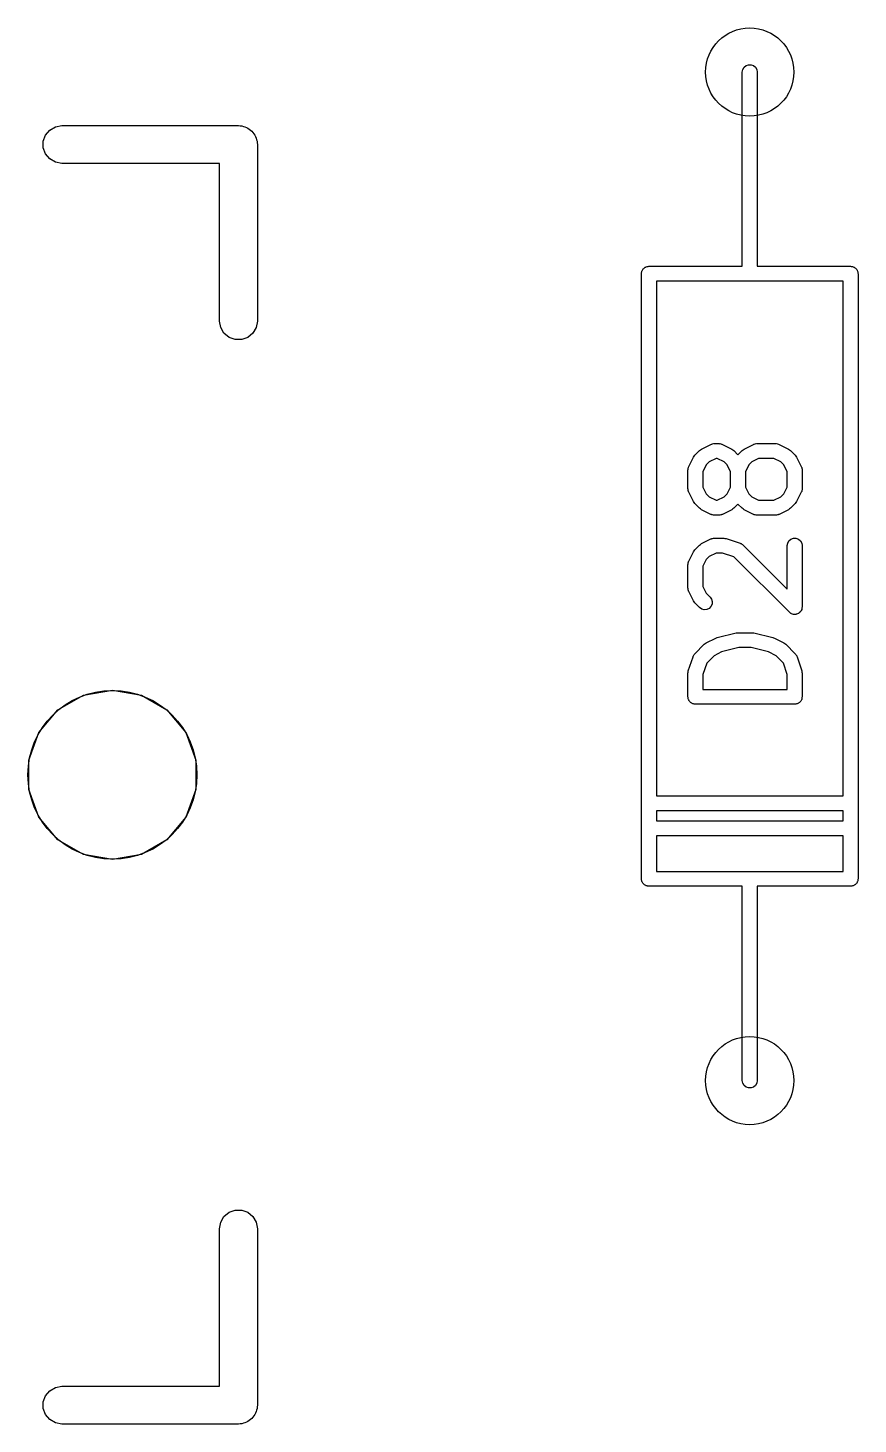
# Model space of a CAD drawing. Extents: x 35 to 203, y -146 to -25.
# Drawn here: x 168.73 to 177.09, y -85.54 to -71.48 of the extents above; entities that cross this region are included whole.
import ezdxf

# ---------------------------------------------------------------- set-up
doc = ezdxf.new("R2010")
doc.units = 0
doc.header["$MEASUREMENT"] = 0
doc.layers.get('0').update_dxf_attribs({"linetype": 'CONTINUOUS'})
doc.layers.add('BLACK', color=7, linetype='CONTINUOUS')

# ---------------------------------------------------------------- blocks, each defined once
blk = doc.blocks.new('PCB詳細')
at = {"layer": 'BLACK'}
for p, q in [((175.93, -71.8943), (175.943, -71.8718)), ((175.943, -71.8718), (175.963, -71.855)), ((175.963, -71.855), (175.987, -71.8461)), ((175.987, -71.8461), (176.013, -71.8461)), ((176.013, -71.8461), (176.037, -71.855)), ((176.037, -71.855), (176.057, -71.8718)), ((176.057, -71.8718), (176.07, -71.8943)), ((175.925, -71.92), (175.93, -71.8943)), ((175.925, -73.19), (175.925, -71.92)), ((176.07, -71.8943), (176.075, -71.92)), ((176.075, -71.92), (176.075, -73.19)), ((168.884, -72.6169), (168.907, -72.5547)), ((168.907, -72.5547), (168.95, -72.5041)), ((168.95, -72.5041), (169.007, -72.471)), ((169.007, -72.471), (169.072, -72.4595)), ((169.072, -72.4595), (170.85, -72.4595)), ((170.85, -72.4595), (170.866, -72.4624)), ((170.866, -72.4624), (170.883, -72.4624)), ((170.883, -72.4624), (170.899, -72.4681)), ((170.899, -72.4681), (170.915, -72.471)), ((170.915, -72.471), (170.93, -72.4793)), ((170.93, -72.4793), (170.945, -72.485)), ((170.945, -72.485), (170.958, -72.4957)), ((170.958, -72.4957), (170.972, -72.5041)), ((170.972, -72.5041), (170.983, -72.5168)), ((170.983, -72.5168), (170.996, -72.5275)), ((170.996, -72.5275), (171.004, -72.542)), ((171.004, -72.542), (171.015, -72.5547)), ((171.015, -72.5547), (171.021, -72.5704)), ((171.021, -72.5704), (171.029, -72.5848)), ((168.884, -72.6831), (168.884, -72.6169)), ((168.907, -72.7452), (168.884, -72.6831)), ((171.029, -72.5848), (171.032, -72.6013)), ((171.032, -72.6013), (171.038, -72.6169)), ((171.038, -72.6169), (171.038, -72.6336)), ((171.038, -72.6336), (171.04, -72.65)), ((171.04, -72.65), (171.04, -74.428)), ((168.95, -72.7959), (168.907, -72.7452)), ((169.007, -72.829), (168.95, -72.7959)), ((169.072, -72.8405), (169.007, -72.829)), ((170.659, -72.8405), (169.072, -72.8405)), ((170.659, -74.428), (170.659, -72.8405)), ((175.925, -73.877), (175.925, -73.19)), ((176.075, -73.19), (176.075, -73.877)), ((174.909, -73.952), (174.91, -73.9455)), ((174.909, -80.048), (174.909, -73.952)), ((174.91, -73.939), (174.912, -73.9328)), ((174.91, -73.9455), (174.91, -73.939)), ((174.912, -73.9328), (174.914, -73.9263)), ((174.914, -73.9263), (174.917, -73.9207)), ((174.917, -73.9207), (174.919, -73.9145)), ((174.919, -73.9145), (174.923, -73.9095)), ((174.923, -73.9095), (174.927, -73.9038)), ((174.927, -73.9038), (174.932, -73.8996)), ((174.932, -73.8996), (174.936, -73.8945)), ((174.936, -73.8945), (174.941, -73.8913)), ((174.941, -73.8913), (174.946, -73.887)), ((174.946, -73.887), (174.953, -73.8848)), ((174.953, -73.8848), (174.958, -73.8815)), ((174.958, -73.8815), (174.965, -73.8804)), ((174.965, -73.8804), (174.971, -73.8781)), ((174.971, -73.8781), (174.978, -73.8781)), ((174.978, -73.8781), (174.984, -73.877)), ((174.984, -73.877), (175.925, -73.877)), ((176.075, -73.877), (177.016, -73.877)), ((177.016, -73.877), (177.022, -73.8781)), ((177.022, -73.8781), (177.029, -73.8781)), ((177.029, -73.8781), (177.035, -73.8804)), ((177.035, -73.8804), (177.042, -73.8815)), ((177.042, -73.8815), (177.047, -73.8848)), ((177.047, -73.8848), (177.053, -73.887)), ((177.053, -73.887), (177.059, -73.8913)), ((177.059, -73.8913), (177.064, -73.8945)), ((177.064, -73.8945), (177.068, -73.8996)), ((177.068, -73.8996), (177.073, -73.9038)), ((177.073, -73.9038), (177.077, -73.9095)), ((177.077, -73.9095), (177.081, -73.9145)), ((177.081, -73.9145), (177.083, -73.9207)), ((177.083, -73.9207), (177.086, -73.9263)), ((177.086, -73.9263), (177.088, -73.9328)), ((177.088, -73.9328), (177.09, -73.939)), ((177.09, -73.939), (177.09, -73.9455)), ((177.09, -73.9455), (177.091, -73.952)), ((177.091, -73.952), (177.091, -80.048)), ((176, -74.027), (175.059, -74.027)), ((175.059, -74.027), (175.059, -79.211)), ((176.941, -74.027), (176, -74.027)), ((176.941, -79.211), (176.941, -74.027)), ((170.671, -74.4932), (170.659, -74.428)), ((170.704, -74.5505), (170.671, -74.4932)), ((171.029, -74.4932), (170.996, -74.5505)), ((171.04, -74.428), (171.029, -74.4932)), ((170.755, -74.593), (170.704, -74.5505)), ((170.817, -74.6156), (170.755, -74.593)), ((170.883, -74.6156), (170.817, -74.6156)), ((170.945, -74.593), (170.883, -74.6156)), ((170.996, -74.5505), (170.945, -74.593)), ((175.613, -75.6698), (175.617, -75.6676)), ((175.617, -75.6676), (175.626, -75.6661)), ((175.626, -75.6661), (175.634, -75.6636)), ((175.634, -75.6636), (175.639, -75.6638)), ((175.639, -75.6638), (175.643, -75.6631)), ((175.643, -75.6631), (175.69, -75.6631)), ((175.69, -75.6631), (175.695, -75.6638)), ((175.695, -75.6638), (175.699, -75.6636)), ((175.699, -75.6636), (175.707, -75.6661)), ((175.707, -75.6661), (175.716, -75.6676)), ((175.716, -75.6676), (175.72, -75.6698)), ((176.042, -75.6698), (176.046, -75.6676)), ((176.046, -75.6676), (176.054, -75.6661)), ((176.054, -75.6661), (176.063, -75.6636)), ((176.063, -75.6636), (176.067, -75.6638)), ((176.067, -75.6638), (176.071, -75.6631)), ((176.071, -75.6631), (176.262, -75.6631)), ((176.262, -75.6631), (176.266, -75.6638)), ((176.266, -75.6638), (176.27, -75.6636)), ((176.27, -75.6636), (176.279, -75.6661)), ((176.279, -75.6661), (176.288, -75.6676)), ((176.288, -75.6676), (176.291, -75.6698)), ((175.385, -75.895), (175.433, -75.7998)), ((175.433, -75.7998), (175.44, -75.7901)), ((175.44, -75.7901), (175.447, -75.7803)), ((175.447, -75.7803), (175.495, -75.7327)), ((175.495, -75.7327), (175.504, -75.7258)), ((175.504, -75.7258), (175.514, -75.7186)), ((175.514, -75.7186), (175.609, -75.671)), ((175.609, -75.671), (175.613, -75.6698)), ((175.72, -75.6698), (175.724, -75.671)), ((175.724, -75.671), (175.819, -75.7186)), ((175.819, -75.7186), (175.829, -75.7258)), ((175.829, -75.7258), (175.839, -75.7327)), ((175.839, -75.7327), (175.881, -75.7749)), ((175.881, -75.7749), (175.923, -75.7327)), ((175.923, -75.7327), (175.933, -75.7258)), ((175.933, -75.7258), (175.943, -75.7186)), ((175.943, -75.7186), (176.038, -75.671)), ((176.038, -75.671), (176.042, -75.6698)), ((176.291, -75.6698), (176.295, -75.671)), ((176.295, -75.671), (176.391, -75.7186)), ((176.391, -75.7186), (176.4, -75.7258)), ((176.4, -75.7258), (176.41, -75.7327)), ((176.41, -75.7327), (176.458, -75.7803)), ((176.458, -75.7803), (176.465, -75.7901)), ((176.465, -75.7901), (176.472, -75.7998)), ((176.472, -75.7998), (176.519, -75.895)), ((175.377, -75.9286), (175.378, -75.9243)), ((175.377, -76.119), (175.377, -75.9286)), ((175.378, -75.92), (175.38, -75.9116)), ((175.378, -75.9243), (175.378, -75.92)), ((175.38, -75.9116), (175.382, -75.9029)), ((175.382, -75.9029), (175.384, -75.8992)), ((175.384, -75.8992), (175.385, -75.895)), ((175.562, -75.8778), (175.527, -75.9463)), ((175.527, -75.9463), (175.527, -76.1013)), ((175.592, -75.8474), (175.562, -75.8778)), ((175.661, -75.8131), (175.592, -75.8474)), ((175.673, -75.8131), (175.661, -75.8131)), ((175.741, -75.8474), (175.673, -75.8131)), ((175.772, -75.8778), (175.741, -75.8474)), ((175.806, -75.9463), (175.772, -75.8778)), ((175.806, -76.1013), (175.806, -75.9463)), ((175.99, -75.8778), (175.956, -75.9463)), ((175.956, -75.9463), (175.956, -76.1013)), ((176.021, -75.8474), (175.99, -75.8778)), ((176.089, -75.8131), (176.021, -75.8474)), ((176.244, -75.8131), (176.089, -75.8131)), ((176.313, -75.8474), (176.244, -75.8131)), ((176.343, -75.8778), (176.313, -75.8474)), ((176.377, -75.9463), (176.343, -75.8778)), ((176.377, -76.1013), (176.377, -75.9463)), ((176.519, -75.895), (176.521, -75.8992)), ((176.521, -75.8992), (176.523, -75.9029)), ((176.523, -75.9029), (176.524, -75.9116)), ((176.524, -75.9116), (176.527, -75.92)), ((176.527, -75.92), (176.527, -75.9243)), ((176.527, -75.9243), (176.527, -75.9286)), ((176.527, -75.9286), (176.527, -76.119)), ((175.378, -76.1233), (175.377, -76.119)), ((175.378, -76.1276), (175.378, -76.1233)), ((175.38, -76.136), (175.378, -76.1276)), ((175.382, -76.1447), (175.38, -76.136)), ((175.384, -76.1484), (175.382, -76.1447)), ((175.385, -76.1526), (175.384, -76.1484)), ((175.433, -76.2478), (175.385, -76.1526)), ((175.527, -76.1013), (175.562, -76.1699)), ((175.562, -76.1699), (175.592, -76.2003)), ((175.592, -76.2003), (175.661, -76.2345)), ((175.673, -76.2345), (175.741, -76.2003)), ((175.741, -76.2003), (175.772, -76.1699)), ((175.772, -76.1699), (175.806, -76.1013)), ((175.956, -76.1013), (175.99, -76.1699)), ((175.99, -76.1699), (176.021, -76.2003)), ((176.021, -76.2003), (176.089, -76.2345)), ((176.244, -76.2345), (176.313, -76.2003)), ((176.313, -76.2003), (176.343, -76.1699)), ((176.343, -76.1699), (176.377, -76.1013)), ((176.519, -76.1526), (176.472, -76.2478)), ((176.521, -76.1484), (176.519, -76.1526)), ((176.523, -76.1447), (176.521, -76.1484)), ((176.524, -76.136), (176.523, -76.1447)), ((176.527, -76.1276), (176.524, -76.136)), ((176.527, -76.119), (176.527, -76.1233)), ((176.527, -76.1233), (176.527, -76.1276)), ((175.44, -76.2575), (175.433, -76.2478)), ((175.447, -76.2673), (175.44, -76.2575)), ((175.495, -76.3149), (175.447, -76.2673)), ((175.504, -76.3218), (175.495, -76.3149)), ((175.514, -76.329), (175.504, -76.3218)), ((175.609, -76.3766), (175.514, -76.329)), ((175.661, -76.2345), (175.673, -76.2345)), ((175.819, -76.329), (175.724, -76.3766)), ((175.829, -76.3218), (175.819, -76.329)), ((175.839, -76.3149), (175.829, -76.3218)), ((175.881, -76.2727), (175.839, -76.3149)), ((175.923, -76.3149), (175.881, -76.2727)), ((175.933, -76.3218), (175.923, -76.3149)), ((175.943, -76.329), (175.933, -76.3218)), ((176.038, -76.3766), (175.943, -76.329)), ((176.089, -76.2345), (176.244, -76.2345)), ((176.391, -76.329), (176.295, -76.3766)), ((176.4, -76.3218), (176.391, -76.329)), ((176.41, -76.3149), (176.4, -76.3218)), ((176.458, -76.2673), (176.41, -76.3149)), ((176.465, -76.2575), (176.458, -76.2673)), ((176.472, -76.2478), (176.465, -76.2575)), ((175.613, -76.3778), (175.609, -76.3766)), ((175.617, -76.38), (175.613, -76.3778)), ((175.626, -76.3815), (175.617, -76.38)), ((175.634, -76.384), (175.626, -76.3815)), ((175.639, -76.3838), (175.634, -76.384)), ((175.643, -76.3845), (175.639, -76.3838)), ((175.69, -76.3845), (175.643, -76.3845)), ((175.695, -76.3838), (175.69, -76.3845)), ((175.699, -76.384), (175.695, -76.3838)), ((175.707, -76.3815), (175.699, -76.384)), ((175.716, -76.38), (175.707, -76.3815)), ((175.72, -76.3778), (175.716, -76.38)), ((175.724, -76.3766), (175.72, -76.3778)), ((176.042, -76.3778), (176.038, -76.3766)), ((176.046, -76.38), (176.042, -76.3778)), ((176.054, -76.3815), (176.046, -76.38)), ((176.063, -76.384), (176.054, -76.3815)), ((176.067, -76.3838), (176.063, -76.384)), ((176.071, -76.3845), (176.067, -76.3838)), ((176.262, -76.3845), (176.071, -76.3845)), ((176.266, -76.3838), (176.262, -76.3845)), ((176.27, -76.384), (176.266, -76.3838)), ((176.279, -76.3815), (176.27, -76.384)), ((176.288, -76.38), (176.279, -76.3815)), ((176.291, -76.3778), (176.288, -76.38)), ((176.295, -76.3766), (176.291, -76.3778)), ((175.514, -76.671), (175.609, -76.6234)), ((175.609, -76.6234), (175.613, -76.6222)), ((175.613, -76.6222), (175.617, -76.62)), ((175.617, -76.62), (175.626, -76.6185)), ((175.626, -76.6185), (175.634, -76.616)), ((175.634, -76.616), (175.639, -76.6162)), ((175.639, -76.6162), (175.643, -76.6155)), ((175.643, -76.6155), (175.738, -76.6155)), ((175.738, -76.6155), (175.75, -76.6176)), ((175.75, -76.6176), (175.762, -76.6193)), ((175.762, -76.6193), (175.905, -76.6669)), ((176.382, -76.6648), (176.395, -76.6423)), ((176.395, -76.6423), (176.415, -76.6255)), ((176.415, -76.6255), (176.439, -76.6166)), ((176.439, -76.6166), (176.465, -76.6166)), ((176.465, -76.6166), (176.49, -76.6255)), ((176.49, -76.6255), (176.51, -76.6423)), ((176.51, -76.6423), (176.523, -76.6648)), ((175.385, -76.8474), (175.433, -76.7522)), ((175.433, -76.7522), (175.44, -76.7425)), ((175.44, -76.7425), (175.447, -76.7327)), ((175.447, -76.7327), (175.495, -76.6851)), ((175.495, -76.6851), (175.504, -76.6782)), ((175.504, -76.6782), (175.514, -76.671)), ((175.661, -76.7655), (175.592, -76.7997)), ((175.726, -76.7655), (175.661, -76.7655)), ((175.84, -76.8036), (175.726, -76.7655)), ((175.905, -76.6669), (175.908, -76.669)), ((175.908, -76.669), (175.913, -76.6701)), ((175.913, -76.6701), (175.92, -76.6752)), ((175.92, -76.6752), (175.928, -76.6793)), ((175.928, -76.6793), (175.93, -76.6826)), ((175.93, -76.6826), (175.934, -76.6851)), ((175.934, -76.6851), (176.377, -77.1285)), ((176.377, -76.6905), (176.382, -76.6648)), ((176.377, -77.1285), (176.377, -76.6905)), ((176.523, -76.6648), (176.527, -76.6905)), ((176.527, -76.6905), (176.527, -77.3095)), ((175.377, -76.881), (175.378, -76.8767)), ((175.377, -77.119), (175.377, -76.881)), ((175.378, -76.8724), (175.38, -76.864)), ((175.378, -76.8767), (175.378, -76.8724)), ((175.38, -76.864), (175.382, -76.8553)), ((175.382, -76.8553), (175.384, -76.8516)), ((175.384, -76.8516), (175.385, -76.8474)), ((175.562, -76.8301), (175.527, -76.8987)), ((175.527, -76.8987), (175.527, -77.1013)), ((175.592, -76.7997), (175.562, -76.8301)), ((176.399, -77.3626), (175.84, -76.8036)), ((175.378, -77.1233), (175.377, -77.119)), ((175.378, -77.1276), (175.378, -77.1233)), ((175.38, -77.136), (175.378, -77.1276)), ((175.382, -77.1447), (175.38, -77.136)), ((175.384, -77.1484), (175.382, -77.1447)), ((175.385, -77.1526), (175.384, -77.1484)), ((175.433, -77.2478), (175.385, -77.1526)), ((175.527, -77.1013), (175.562, -77.1699)), ((175.562, -77.1699), (175.601, -77.2089)), ((175.601, -77.2089), (175.616, -77.2302)), ((175.44, -77.2575), (175.433, -77.2478)), ((175.447, -77.2673), (175.44, -77.2575)), ((175.495, -77.3149), (175.447, -77.2673)), ((175.516, -77.3299), (175.495, -77.3149)), ((175.541, -77.3366), (175.516, -77.3299)), ((175.567, -77.3343), (175.541, -77.3366)), ((175.591, -77.3233), (175.567, -77.3343)), ((175.609, -77.3049), (175.591, -77.3233)), ((175.62, -77.2813), (175.609, -77.3049)), ((175.616, -77.2302), (175.622, -77.2554)), ((175.622, -77.2554), (175.62, -77.2813)), ((176.511, -77.3549), (176.51, -77.3577)), ((176.514, -77.3525), (176.511, -77.3549)), ((176.518, -77.3437), (176.514, -77.3525)), ((176.523, -77.3352), (176.518, -77.3437)), ((176.525, -77.3289), (176.523, -77.3319)), ((176.523, -77.3319), (176.523, -77.3352)), ((176.526, -77.3192), (176.525, -77.3289)), ((176.527, -77.3095), (176.526, -77.3192)), ((176.407, -77.3682), (176.399, -77.3626)), ((176.415, -77.3745), (176.407, -77.3682)), ((176.418, -77.3756), (176.415, -77.3745)), ((176.421, -77.3775), (176.418, -77.3756)), ((176.43, -77.38), (176.421, -77.3775)), ((176.439, -77.3834), (176.43, -77.38)), ((176.443, -77.3834), (176.439, -77.3834)), ((176.446, -77.3842), (176.443, -77.3834)), ((176.456, -77.3834), (176.446, -77.3842)), ((176.465, -77.3834), (176.456, -77.3834)), ((176.469, -77.3823), (176.465, -77.3834)), ((176.472, -77.382), (176.469, -77.3823)), ((176.481, -77.3778), (176.472, -77.382)), ((176.49, -77.3745), (176.481, -77.3778)), ((176.492, -77.3724), (176.49, -77.3745)), ((176.495, -77.371), (176.492, -77.3724)), ((176.502, -77.364), (176.495, -77.371)), ((176.51, -77.3577), (176.502, -77.364)), ((175.562, -77.671), (175.657, -77.6234)), ((175.657, -77.6234), (175.665, -77.6211)), ((175.665, -77.6211), (175.672, -77.6177)), ((175.672, -77.6177), (175.863, -77.5701)), ((175.863, -77.5701), (175.872, -77.5695)), ((175.872, -77.5695), (175.881, -77.5679)), ((175.881, -77.5679), (176.024, -77.5679)), ((176.024, -77.5679), (176.033, -77.5695)), ((176.033, -77.5695), (176.042, -77.5701)), ((176.042, -77.5701), (176.232, -77.6177)), ((176.232, -77.6177), (176.24, -77.6211)), ((176.24, -77.6211), (176.248, -77.6234)), ((176.248, -77.6234), (176.343, -77.671)), ((175.447, -77.7803), (175.542, -77.6851)), ((175.542, -77.6851), (175.552, -77.6782)), ((175.552, -77.6782), (175.562, -77.671)), ((175.717, -77.7612), (175.64, -77.7997)), ((175.89, -77.7179), (175.717, -77.7612)), ((176.015, -77.7179), (175.89, -77.7179)), ((176.188, -77.7612), (176.015, -77.7179)), ((176.265, -77.7997), (176.188, -77.7612)), ((176.343, -77.671), (176.353, -77.6782)), ((176.353, -77.6782), (176.363, -77.6851)), ((176.363, -77.6851), (176.458, -77.7803)), ((175.381, -77.9525), (175.429, -77.8096)), ((175.429, -77.8096), (175.431, -77.8058)), ((175.431, -77.8058), (175.432, -77.8016)), ((175.432, -77.8016), (175.437, -77.7944)), ((175.437, -77.7944), (175.441, -77.7867)), ((175.441, -77.7867), (175.444, -77.7838)), ((175.444, -77.7838), (175.447, -77.7803)), ((175.566, -77.8738), (175.527, -77.9884)), ((175.64, -77.7997), (175.566, -77.8738)), ((176.339, -77.8738), (176.265, -77.7997)), ((176.377, -77.9884), (176.339, -77.8738)), ((176.458, -77.7803), (176.46, -77.7838)), ((176.46, -77.7838), (176.464, -77.7867)), ((176.464, -77.7867), (176.468, -77.7944)), ((176.468, -77.7944), (176.473, -77.8016)), ((176.473, -77.8016), (176.474, -77.8058)), ((176.474, -77.8058), (176.476, -77.8096)), ((176.476, -77.8096), (176.524, -77.9525)), ((175.377, -77.9762), (175.379, -77.9643)), ((175.377, -78.2143), (175.377, -77.9762)), ((175.379, -77.9643), (175.381, -77.9525)), ((175.527, -77.9884), (175.527, -78.1393)), ((176.377, -78.1393), (176.377, -77.9884)), ((176.524, -77.9525), (176.525, -77.9643)), ((176.525, -77.9643), (176.527, -77.9762)), ((176.527, -77.9762), (176.527, -78.2143)), ((169.031, -78.3457), (169.288, -78.1974)), ((169.288, -78.1974), (169.58, -78.1458)), ((169.58, -78.1458), (169.872, -78.1974)), ((169.872, -78.1974), (170.129, -78.3457)), ((175.527, -78.1393), (176.377, -78.1393)), ((175.379, -78.2207), (175.377, -78.2143)), ((175.379, -78.2273), (175.379, -78.2207)), ((175.381, -78.2335), (175.379, -78.2273)), ((175.382, -78.2399), (175.381, -78.2335)), ((175.385, -78.2456), (175.382, -78.2399)), ((175.387, -78.2518), (175.385, -78.2456)), ((175.392, -78.2568), (175.387, -78.2518)), ((175.395, -78.2625), (175.392, -78.2568)), ((175.4, -78.2667), (175.395, -78.2625)), ((175.404, -78.2717), (175.4, -78.2667)), ((175.41, -78.275), (175.404, -78.2717)), ((175.415, -78.2792), (175.41, -78.275)), ((175.421, -78.2815), (175.415, -78.2792)), ((175.427, -78.2848), (175.421, -78.2815)), ((175.433, -78.2859), (175.427, -78.2848)), ((175.439, -78.2881), (175.433, -78.2859)), ((175.446, -78.2881), (175.439, -78.2881)), ((175.452, -78.2893), (175.446, -78.2881)), ((176.452, -78.2893), (175.452, -78.2893)), ((176.459, -78.2881), (176.452, -78.2893)), ((176.465, -78.2881), (176.459, -78.2881)), ((176.472, -78.2859), (176.465, -78.2881)), ((176.478, -78.2848), (176.472, -78.2859)), ((176.484, -78.2815), (176.478, -78.2848)), ((176.49, -78.2792), (176.484, -78.2815)), ((176.495, -78.275), (176.49, -78.2792)), ((176.501, -78.2717), (176.495, -78.275)), ((176.505, -78.2667), (176.501, -78.2717)), ((176.51, -78.2625), (176.505, -78.2667)), ((176.513, -78.2568), (176.51, -78.2625)), ((176.517, -78.2518), (176.513, -78.2568)), ((176.52, -78.2456), (176.517, -78.2518)), ((176.523, -78.2399), (176.52, -78.2456)), ((176.524, -78.2335), (176.523, -78.2399)), ((176.526, -78.2273), (176.524, -78.2335)), ((176.527, -78.2143), (176.526, -78.2207)), ((176.526, -78.2207), (176.526, -78.2273)), ((168.84, -78.5729), (169.031, -78.3457)), ((170.129, -78.3457), (170.32, -78.5729)), ((168.739, -78.8517), (168.84, -78.5729)), ((170.32, -78.5729), (170.421, -78.8517)), ((168.739, -79.1483), (168.739, -78.8517)), ((170.421, -78.8517), (170.421, -79.1483)), ((168.84, -79.4271), (168.739, -79.1483)), ((170.421, -79.1483), (170.32, -79.4271)), ((175.059, -79.211), (176.941, -79.211)), ((169.031, -79.6543), (168.84, -79.4271)), ((170.32, -79.4271), (170.129, -79.6543)), ((175.059, -79.361), (175.059, -79.465)), ((176.941, -79.361), (175.059, -79.361)), ((175.059, -79.465), (176.941, -79.465)), ((176.941, -79.465), (176.941, -79.361)), ((169.288, -79.8026), (169.031, -79.6543)), ((170.129, -79.6543), (169.872, -79.8026)), ((176.941, -79.615), (175.059, -79.615)), ((175.059, -79.615), (175.059, -79.973)), ((176.941, -79.973), (176.941, -79.615)), ((169.58, -79.8541), (169.288, -79.8026)), ((169.872, -79.8026), (169.58, -79.8541)), ((175.059, -79.973), (176, -79.973)), ((176, -79.973), (176.941, -79.973)), ((174.91, -80.0545), (174.909, -80.048)), ((174.91, -80.061), (174.91, -80.0545)), ((174.912, -80.0672), (174.91, -80.061)), ((174.914, -80.0737), (174.912, -80.0672)), ((174.917, -80.0793), (174.914, -80.0737)), ((174.919, -80.0855), (174.917, -80.0793)), ((174.923, -80.0905), (174.919, -80.0855)), ((174.927, -80.0962), (174.923, -80.0905)), ((174.932, -80.1004), (174.927, -80.0962)), ((174.936, -80.1055), (174.932, -80.1004)), ((174.941, -80.1087), (174.936, -80.1055)), ((174.946, -80.113), (174.941, -80.1087)), ((174.953, -80.1152), (174.946, -80.113)), ((174.958, -80.1185), (174.953, -80.1152)), ((174.965, -80.1196), (174.958, -80.1185)), ((174.971, -80.1219), (174.965, -80.1196)), ((174.978, -80.1219), (174.971, -80.1219)), ((174.984, -80.123), (174.978, -80.1219)), ((175.925, -80.123), (174.984, -80.123)), ((175.925, -80.81), (175.925, -80.123)), ((177.016, -80.123), (176.075, -80.123)), ((176.075, -80.123), (176.075, -80.81)), ((177.022, -80.1219), (177.016, -80.123)), ((177.029, -80.1219), (177.022, -80.1219)), ((177.035, -80.1196), (177.029, -80.1219)), ((177.042, -80.1185), (177.035, -80.1196)), ((177.047, -80.1152), (177.042, -80.1185)), ((177.053, -80.113), (177.047, -80.1152)), ((177.059, -80.1087), (177.053, -80.113)), ((177.064, -80.1055), (177.059, -80.1087)), ((177.068, -80.1004), (177.064, -80.1055)), ((177.073, -80.0962), (177.068, -80.1004)), ((177.077, -80.0905), (177.073, -80.0962)), ((177.081, -80.0855), (177.077, -80.0905)), ((177.083, -80.0793), (177.081, -80.0855)), ((177.086, -80.0737), (177.083, -80.0793)), ((177.088, -80.0672), (177.086, -80.0737)), ((177.09, -80.061), (177.088, -80.0672)), ((177.091, -80.048), (177.09, -80.0545)), ((177.09, -80.0545), (177.09, -80.061)), ((175.925, -82.08), (175.925, -80.81)), ((176.075, -80.81), (176.075, -82.08)), ((175.93, -82.1057), (175.925, -82.08)), ((175.943, -82.1282), (175.93, -82.1057)), ((175.963, -82.145), (175.943, -82.1282)), ((176.057, -82.1282), (176.037, -82.145)), ((176.07, -82.1057), (176.057, -82.1282)), ((176.075, -82.08), (176.07, -82.1057)), ((175.987, -82.1539), (175.963, -82.145)), ((176.013, -82.1539), (175.987, -82.1539)), ((176.037, -82.145), (176.013, -82.1539)), ((170.755, -83.407), (170.817, -83.3844)), ((170.817, -83.3844), (170.883, -83.3844)), ((170.883, -83.3844), (170.945, -83.407)), ((170.659, -83.572), (170.671, -83.5068)), ((170.671, -83.5068), (170.704, -83.4495)), ((170.704, -83.4495), (170.755, -83.407)), ((170.945, -83.407), (170.996, -83.4495)), ((170.996, -83.4495), (171.029, -83.5068)), ((171.029, -83.5068), (171.04, -83.572)), ((170.659, -85.1595), (170.659, -83.572)), ((171.04, -83.572), (171.04, -85.35)), ((168.907, -85.2548), (168.95, -85.2041)), ((168.95, -85.2041), (169.007, -85.171)), ((169.007, -85.171), (169.072, -85.1595)), ((169.072, -85.1595), (170.659, -85.1595)), ((168.884, -85.3169), (168.907, -85.2548)), ((168.884, -85.3831), (168.884, -85.3169)), ((171.04, -85.35), (171.038, -85.3664)), ((171.038, -85.3664), (171.038, -85.3831)), ((168.907, -85.4453), (168.884, -85.3831)), ((168.95, -85.4959), (168.907, -85.4453)), ((169.007, -85.529), (168.95, -85.4959)), ((170.945, -85.515), (170.93, -85.5207)), ((170.958, -85.5043), (170.945, -85.515)), ((170.972, -85.4959), (170.958, -85.5043)), ((170.983, -85.4832), (170.972, -85.4959)), ((170.996, -85.4725), (170.983, -85.4832)), ((171.004, -85.458), (170.996, -85.4725)), ((171.015, -85.4453), (171.004, -85.458)), ((171.021, -85.4296), (171.015, -85.4453)), ((171.029, -85.4152), (171.021, -85.4296)), ((171.032, -85.3987), (171.029, -85.4152)), ((171.038, -85.3831), (171.032, -85.3987)), ((169.072, -85.5405), (169.007, -85.529)), ((170.85, -85.5405), (169.072, -85.5405)), ((170.866, -85.5376), (170.85, -85.5405)), ((170.883, -85.5376), (170.866, -85.5376)), ((170.899, -85.5319), (170.883, -85.5376)), ((170.915, -85.529), (170.899, -85.5319)), ((170.93, -85.5207), (170.915, -85.529))]:
    blk.add_line(p, q, dxfattribs=at)
for centre, radius in [((176, -71.92), 0.4445), ((169.58, -79), 0.8509), ((176, -82.08), 0.4445)]:
    blk.add_circle(centre, radius, dxfattribs=at)

msp = doc.modelspace()

# ---------------------------------------------------------------- block references
at = {"linetype": 'ByBlock'}
msp.add_blockref('PCB詳細', (0, 0), dxfattribs=at)

doc.saveas('drawing.dxf')
